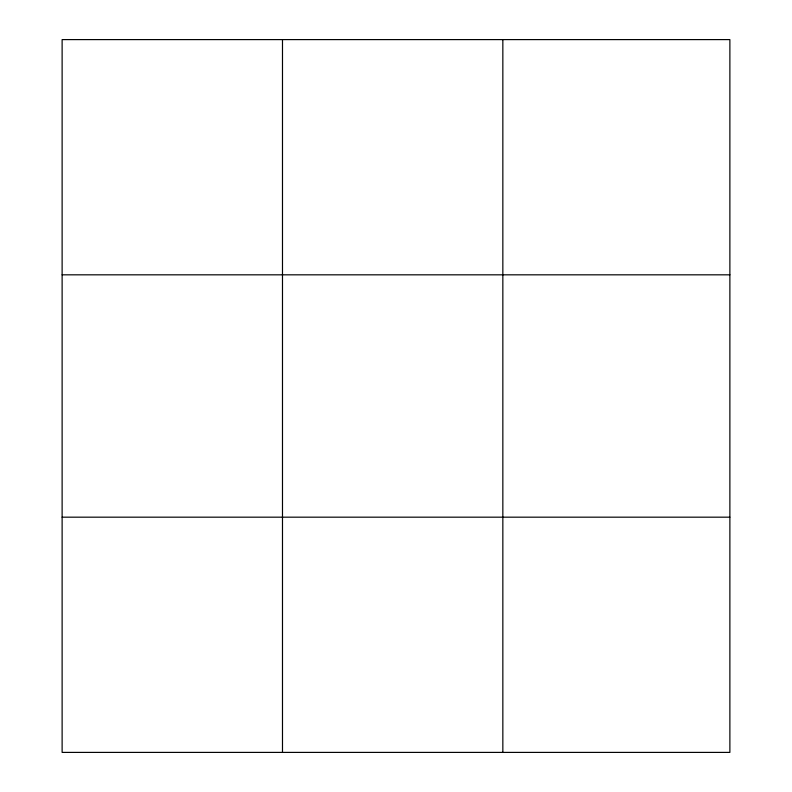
<?xml version="1.0" encoding="UTF-8"?>
<svg xmlns="http://www.w3.org/2000/svg" width="792" height="792" viewBox="0 0 792 792"><rect width="100%" height="100%" fill="white"/><g stroke="black" fill="none" stroke-linecap="round" stroke-linejoin="round"><path stroke-width="1.19" d="M282.487 39.6L282.487 752.4M502.841 39.6L502.841 752.4M729.877 274.824L729.877 39.6L62.123 39.6L62.123 752.4L729.877 752.4L729.877 274.824L62.123 274.824M62.123 517.176L729.877 517.176"/></g></svg>
